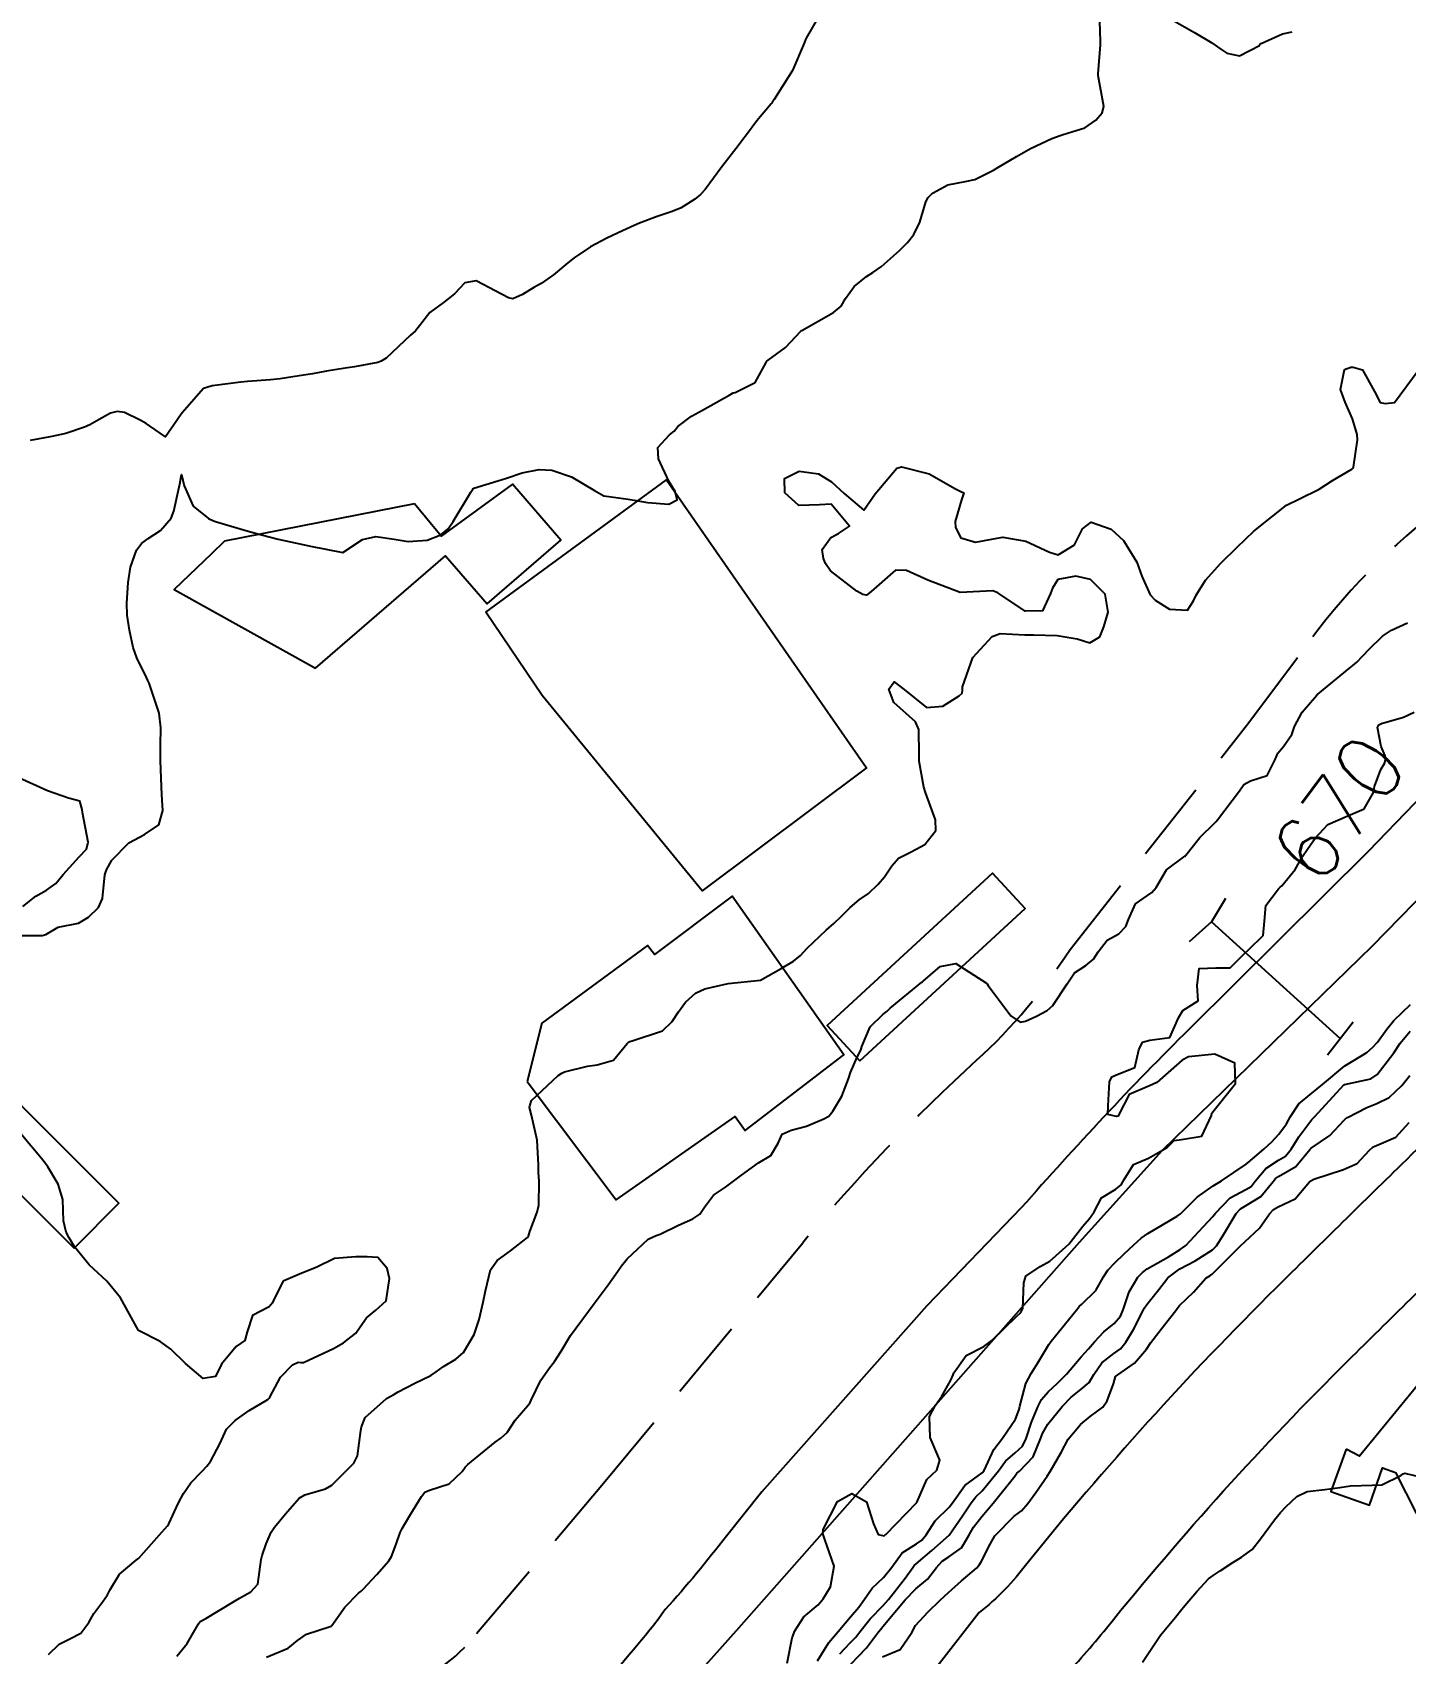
# Model space of a CAD drawing. Header units: metres. Extents: x 298520 to 308411, y 7433745 to 7450750.
# Drawn here: x 300527.9 to 300612.4, y 7446747.2 to 7446846.9 of the extents above; entities that cross this region are included whole.
import ezdxf
from ezdxf.enums import TextEntityAlignment as Align

# ---------------------------------------------------------------- set-up
doc = ezdxf.new("R2010")
doc.units = ezdxf.units.M
doc.header["$LTSCALE"] = 10
doc.linetypes.add('DASHED', pattern=[0.75, 0.5, -0.25])
for name, color, linetype in [('Cotas', 45, 'Continuous'), ('Curvas de Nivel 1m', 11, 'Continuous'), ('Curvas de Nivel 5m', 15, 'Continuous'), ('Edificações', 30, 'Continuous'), ('Hidrografia', 140, 'Continuous'), ('Linha Férrea', 251, 'TRACKS'), ('Pórtico', 62, 'Continuous'), ('Vias Primárias', 230, 'Continuous'), ('Vias Secundárias', 230, 'DASHED')]:
    doc.layers.add(name, color=color, linetype=linetype)
doc.styles.add('Style-STANDARD', font='STANDARD.shx')
doc.linetypes.add('TRACKS', pattern='A,0.15,[130,ltypeshp.shx,S=0.25,R=0,X=0,Y=0],0.15', length=0.3)

msp = doc.modelspace()

# ---------------------------------------------------------------- linework, layer by layer
at = {"layer": 'Curvas de Nivel 1m', "flags": 128}
for points, elevation in [([(300526.765, 7446791.384), (300528.538, 7446791.379), (300528.766, 7446791.442), (300529.528, 7446791.896), (300530.773, 7446792.132), (300531.383, 7446792.508), (300532.005, 7446793.108), (300532.244, 7446793.652), (300532.392, 7446795.104), (300532.495, 7446795.424), (300532.822, 7446796.011), (300533.874, 7446797.084), (300534.838, 7446797.593), (300535.725, 7446798.181), (300535.954, 7446799.059), (300535.907, 7446800.02), (300535.858, 7446801.06), (300535.822, 7446802.132), (300535.82, 7446803.061), (300535.834, 7446804.146), (300535.729, 7446805.062), (300535.115, 7446806.904), (300535.039, 7446807.069), (300534.955, 7446807.248), (300534.353, 7446808.466), (300534.134, 7446809.083), (300533.919, 7446810.156), (300533.772, 7446811.088), (300533.744, 7446811.823), (300533.834, 7446813.088), (300533.98, 7446814.034), (300534.348, 7446815.08), (300534.64, 7446815.485), (300535.054, 7446815.8), (300535.828, 7446816.295), (300536.469, 7446817.056), (300536.642, 7446817.49), (300536.98, 7446819.051), (300536.997, 7446819.149), (300537.103, 7446819.744), (300537.273, 7446819.047), (300537.824, 7446817.782), (300538.769, 7446817.025), (300539.071, 7446816.891), (300539.267, 7446816.821), (300541.062, 7446816.287), (300542.032, 7446816.017), (300543.055, 7446815.768), (300544.582, 7446815.425), (300545.049, 7446815.323), (300547.043, 7446814.93), (300548.237, 7446815.736), (300549.058, 7446815.918), (300550.197, 7446815.752), (300551.054, 7446815.607), (300552.232, 7446815.692), (300553.06, 7446816.027), (300553.518, 7446816.401), (300553.828, 7446816.849), (300554.912, 7446818.653), (300555.035, 7446818.831), (300555.059, 7446818.865), (300555.094, 7446818.89), (300556.575, 7446819.341), (300557.104, 7446819.518), (300558.07, 7446819.839), (300559.112, 7446820.044), (300559.891, 7446819.998), (300561.105, 7446819.59), (300562.509, 7446818.746), (300563.09, 7446818.419), (300564.579, 7446818.209), (300565.087, 7446818.132), (300565.775, 7446818.014), (300567.085, 7446817.901), (300567.595, 7446818.178), (300567.479, 7446818.686), (300567.099, 7446819.335), (300566.453, 7446820.697), (300566.421, 7446821.399), (300567.135, 7446822.173), (300567.42, 7446822.406), (300567.652, 7446822.685), (300568.492, 7446823.334), (300569.153, 7446823.703), (300570.836, 7446824.645), (300571.053, 7446824.753), (300571.165, 7446824.789), (300572.407, 7446825.395), (300573.082, 7446826.621), (300573.116, 7446826.699), (300573.194, 7446826.77), (300574.262, 7446827.55), (300575.212, 7446828.549), (300575.271, 7446828.599), (300577.224, 7446829.713), (300577.701, 7446830.092), (300577.969, 7446830.563), (300578.49, 7446831.312), (300579.253, 7446831.916), (300579.646, 7446832.155), (300580.178, 7446832.536), (300581.273, 7446833.522), (300581.778, 7446834.015), (300582.168, 7446834.511), (300582.536, 7446835.265), (300582.904, 7446836.504), (300583.042, 7446836.777), (300583.318, 7446837.053), (300584.249, 7446837.561), (300585.322, 7446837.772), (300585.919, 7446837.876), (300587.072, 7446838.454), (300587.335, 7446838.618), (300588.474, 7446839.306), (300589.347, 7446839.79), (300590.656, 7446840.41), (300591.157, 7446840.601), (300591.357, 7446840.657), (300592.692, 7446841.058), (300593.37, 7446841.528), (300593.759, 7446841.994), (300593.852, 7446842.375), (300593.508, 7446844.273), (300593.499, 7446844.379), (300593.637, 7446846.161), (300593.643, 7446846.378), (300593.591, 7446848.239)], 667), ([(300576.243, 7446847.78), (300575.54, 7446846.589), (300575.507, 7446846.504), (300575.42, 7446846.266), (300574.693, 7446844.601), (300573.581, 7446842.813), (300573.447, 7446842.619), (300573.419, 7446842.583), (300573.382, 7446842.53), (300572.507, 7446841.487), (300571.863, 7446840.635), (300571.644, 7446840.343), (300571.346, 7446839.965), (300570.353, 7446838.655), (300569.319, 7446837.279), (300569.036, 7446836.953), (300568.695, 7446836.676), (300567.84, 7446836.149), (300567.301, 7446835.917), (300566.377, 7446835.618), (300565.29, 7446835.19), (300564.955, 7446835.048), (300564.241, 7446834.726), (300563.278, 7446834.271), (300562.273, 7446833.75), (300561.266, 7446833.069), (300560.876, 7446832.766), (300560.002, 7446832.028), (300559.243, 7446831.479), (300558.788, 7446831.247), (300558.092, 7446830.801), (300557.491, 7446830.547), (300557.231, 7446830.595), (300556.84, 7446830.814), (300555.245, 7446831.653), (300554.55, 7446831.534), (300553.898, 7446830.85), (300553.227, 7446830.315), (300552.384, 7446829.706), (300551.755, 7446828.875), (300551.505, 7446828.582), (300551.207, 7446828.307), (300549.7, 7446826.902), (300549.396, 7446826.701), (300549.189, 7446826.63), (300547.747, 7446826.361), (300547.183, 7446826.274), (300546.034, 7446826.087), (300545.178, 7446825.939), (300544.339, 7446825.799), (300543.173, 7446825.627), (300542.589, 7446825.569), (300541.17, 7446825.45), (300540.764, 7446825.409), (300539.166, 7446825.208), (300539.003, 7446825.184), (300538.465, 7446825.03), (300537.148, 7446823.532), (300536.947, 7446823.249), (300536.832, 7446823.053), (300536.135, 7446822.058), (300535.139, 7446822.725), (300534.937, 7446822.869), (300534.576, 7446823.079), (300533.61, 7446823.556), (300533.148, 7446823.611), (300532.744, 7446823.507), (300532.043, 7446823.111), (300531.467, 7446822.79), (300531.138, 7446822.64), (300530.001, 7446822.264), (300529.132, 7446822.076), (300527.804, 7446821.834)], 667), ([(300598.052, 7446847.716), (300599.432, 7446846.919), (300600.505, 7446846.294), (300601.044, 7446845.911), (300601.417, 7446845.661), (300602.196, 7446845.492), (300603.422, 7446846.121), (300603.475, 7446846.207), (300603.531, 7446846.259), (300604.837, 7446846.841), (300605.434, 7446846.97)], 667), ([(300536.823, 7446747.044), (300537.456, 7446747.827), (300538.162, 7446749.031), (300538.198, 7446749.096), (300538.264, 7446749.168), (300538.603, 7446749.361), (300540.276, 7446750.358), (300540.672, 7446750.603), (300541.379, 7446750.989), (300541.799, 7446751.474), (300542.013, 7446752.983), (300542.064, 7446753.225), (300542.318, 7446753.958), (300542.634, 7446754.671), (300542.832, 7446754.975), (300543.507, 7446755.803), (300544.351, 7446756.763), (300544.704, 7446756.955), (300545.97, 7446757.325), (300546.362, 7446757.563), (300547.046, 7446758.25), (300547.702, 7446758.917), (300547.934, 7446759.368), (300548.142, 7446760.913), (300548.174, 7446761.144), (300548.411, 7446761.714), (300549.723, 7446762.89), (300550.165, 7446763.146), (300550.429, 7446763.295), (300551.464, 7446763.843), (300552.445, 7446764.31), (300552.781, 7446764.523), (300553.218, 7446764.852), (300553.997, 7446765.305), (300554.462, 7446765.726), (300555.105, 7446766.831), (300555.417, 7446767.76), (300555.667, 7446768.822), (300555.805, 7446769.518), (300556.114, 7446770.816), (300556.529, 7446771.39), (300557.354, 7446771.982), (300558.387, 7446772.792), (300558.453, 7446772.882), (300558.548, 7446773.162), (300558.999, 7446774.353), (300559.092, 7446774.785), (300559.108, 7446776.264), (300559.081, 7446776.785), (300559.069, 7446777.254), (300558.994, 7446778.784), (300558.636, 7446780.328), (300558.521, 7446780.791), (300558.532, 7446780.903), (300558.647, 7446781.222), (300560.276, 7446782.766), (300560.514, 7446782.914), (300560.666, 7446782.981), (300562.084, 7446783.334), (300562.673, 7446783.409), (300563.696, 7446783.711), (300564.518, 7446784.722), (300564.602, 7446784.813), (300564.694, 7446784.859), (300564.888, 7446784.911), (300566.701, 7446785.519), (300567.3, 7446786.091), (300567.695, 7446786.68), (300568.123, 7446787.272), (300568.724, 7446787.821), (300569.298, 7446788.094), (300570.731, 7446788.416), (300572.733, 7446788.62), (300574.01, 7446789.341), (300574.751, 7446789.798), (300575.196, 7446790.153), (300575.609, 7446790.587), (300576.774, 7446791.703), (300577.235, 7446792.109), (300577.717, 7446792.561), (300578.24, 7446793.104), (300578.793, 7446793.576), (300579.372, 7446793.969), (300579.976, 7446794.538), (300580.359, 7446794.985), (300580.82, 7446795.671), (300581.217, 7446796.135), (300581.99, 7446796.513), (300582.838, 7446796.973), (300583.51, 7446797.829), (300583.502, 7446798.494), (300582.878, 7446800.175), (300582.781, 7446800.502), (300582.494, 7446802.101), (300582.483, 7446802.506), (300582.462, 7446804.051), (300582.263, 7446804.51), (300580.941, 7446805.711), (300580.62, 7446806.525), (300580.957, 7446806.977), (300581.568, 7446806.514), (300582.936, 7446805.4), (300583.952, 7446805.476), (300584.947, 7446806.111), (300585.145, 7446806.282), (300585.149, 7446806.477), (300585.154, 7446806.676), (300585.8, 7446808.468), (300586.986, 7446809.773), (300587.474, 7446809.959), (300588.987, 7446809.879), (300589.532, 7446809.88), (300590.987, 7446809.837), (300592.218, 7446809.624), (300592.983, 7446809.381), (300593.61, 7446809.75), (300593.85, 7446810.371), (300594.111, 7446811.265), (300593.935, 7446812.371), (300593.032, 7446813.28), (300592.123, 7446813.483), (300591.032, 7446813.276), (300590.693, 7446812.747), (300590.581, 7446812.414), (300590.078, 7446811.348), (300589.006, 7446811.333), (300587.337, 7446812.447), (300587.024, 7446812.577), (300585.023, 7446812.48), (300583.03, 7446813.237), (300581.712, 7446813.837), (300581.036, 7446813.851), (300579.529, 7446812.542), (300579.26, 7446812.305), (300579.02, 7446812.351), (300578.662, 7446812.554), (300577.035, 7446813.8), (300576.724, 7446814.259), (300576.604, 7446814.577), (300576.514, 7446815.115), (300577.062, 7446815.859), (300577.525, 7446816.107), (300578.199, 7446816.559), (300577.086, 7446817.907), (300576.37, 7446817.865), (300575.085, 7446817.833), (300574.229, 7446818.609), (300574.213, 7446819.498), (300575.106, 7446819.943), (300576.304, 7446819.781), (300577.1, 7446819.295), (300577.878, 7446818.562), (300579.083, 7446817.55), (300579.778, 7446818.54), (300581.109, 7446820.127), (300581.409, 7446820.218), (300583.106, 7446819.784), (300584.73, 7446818.85), (300585.095, 7446818.668), (300585.235, 7446818.618), (300585.205, 7446818.478), (300585.09, 7446818.171), (300584.712, 7446816.848), (300584.72, 7446816.484), (300585.063, 7446815.831), (300585.962, 7446815.564), (300587.063, 7446815.781), (300587.636, 7446815.873), (300589.061, 7446815.63), (300590.512, 7446814.954), (300591.049, 7446814.788), (300592.041, 7446815.412), (300592.544, 7446816.388), (300593.077, 7446816.81), (300594.304, 7446816.368), (300595.063, 7446815.685), (300595.89, 7446814.347), (300596.182, 7446813.49), (300596.712, 7446812.335), (300597.018, 7446812.009), (300597.885, 7446811.446), (300599.009, 7446811.391), (300599.366, 7446811.959), (300599.524, 7446812.305), (300600.103, 7446813.228), (300601.043, 7446814.29), (300602.058, 7446815.275), (300603.073, 7446816.26), (300604.193, 7446817.138), (300605.089, 7446817.847), (300605.847, 7446818.229), (300607.099, 7446818.824), (300607.929, 7446819.377), (300609.112, 7446820.071), (300609.179, 7446820.122), (300609.209, 7446820.189), (300609.455, 7446821.87), (300609.447, 7446822.187), (300609.153, 7446823.159), (300608.699, 7446824.195), (300608.406, 7446824.962), (300608.668, 7446826.195), (300609.038, 7446826.339), (300609.185, 7446826.347), (300609.769, 7446826.184), (300610.503, 7446824.843), (300610.855, 7446824.173), (300611.162, 7446824.099), (300611.729, 7446824.162), (300613.183, 7446826.14)], 668), ([(300542.336, 7446746.979), (300543.678, 7446747.529), (300544.248, 7446747.994), (300544.805, 7446748.402), (300546.262, 7446748.86), (300546.311, 7446748.881), (300546.357, 7446748.929), (300547.148, 7446750.047), (300548.004, 7446750.913), (300548.153, 7446751.042), (300548.285, 7446751.167), (300549.126, 7446752.07), (300549.855, 7446752.894), (300550.03, 7446753.17), (300550.319, 7446753.93), (300550.568, 7446754.648), (300550.676, 7446754.885), (300551.153, 7446755.689), (300551.877, 7446756.867), (300552.087, 7446757.134), (300552.359, 7446757.253), (300553.572, 7446757.64), (300554.376, 7446758.393), (300554.557, 7446758.661), (300554.72, 7446758.835), (300556.397, 7446760.211), (300556.751, 7446760.455), (300557.152, 7446760.803), (300557.646, 7446761.562), (300558.42, 7446762.458), (300558.558, 7446762.652), (300558.619, 7446762.788), (300559.206, 7446764.018), (300559.757, 7446764.777), (300560.066, 7446765.165), (300560.463, 7446765.812), (300561.05, 7446766.761), (300562.493, 7446768.74), (300563.363, 7446769.878), (300563.958, 7446770.726), (300564.187, 7446771.063), (300564.531, 7446771.482), (300565.826, 7446772.701), (300566.321, 7446772.919), (300566.548, 7446772.999), (300567.689, 7446773.545), (300568.562, 7446773.954), (300569.007, 7446774.225), (300569.281, 7446774.663), (300569.829, 7446775.409), (300570.585, 7446775.893), (300571.552, 7446776.636), (300572.601, 7446777.397), (300573.374, 7446777.844), (300573.818, 7446778.608), (300574.064, 7446779.163), (300574.625, 7446779.407), (300575.562, 7446779.653), (300576.636, 7446780.091), (300576.938, 7446780.267), (300577.186, 7446780.565), (300577.73, 7446781.481), (300578.152, 7446782.555), (300578.265, 7446782.956), (300578.676, 7446783.885), (300578.902, 7446784.326), (300578.963, 7446784.547), (300579.48, 7446785.763), (300580.284, 7446786.534), (300580.522, 7446786.725), (300580.717, 7446786.904), (300582.656, 7446788.501), (300582.7, 7446788.534), (300582.734, 7446788.563), (300583.776, 7446789.462), (300584.75, 7446789.646), (300586.627, 7446788.452), (300586.677, 7446788.395), (300586.731, 7446788.29), (300588.133, 7446786.436), (300588.707, 7446786.043), (300589.034, 7446786.1), (300589.719, 7446786.42), (300590.36, 7446786.77), (300590.72, 7446787.078), (300591.601, 7446788.397), (300592.05, 7446789.084), (300592.75, 7446789.522), (300593.21, 7446789.922), (300593.508, 7446790.373), (300594.052, 7446791.085), (300594.774, 7446791.484), (300595.197, 7446791.937), (300595.361, 7446792.354), (300595.81, 7446793.332), (300596.8, 7446794.029), (300597.08, 7446794.336), (300597.716, 7446795.424), (300598.832, 7446796.246), (300598.872, 7446796.27), (300598.903, 7446796.309), (300599.748, 7446797.397), (300600.668, 7446798.292), (300600.763, 7446798.382), (300600.855, 7446798.487), (300602.194, 7446800.27), (300602.473, 7446800.672), (300602.883, 7446800.899), (300603.91, 7446801.227), (300604.408, 7446802.245), (300604.558, 7446802.592), (300604.911, 7446803), (300605.416, 7446803.737), (300605.584, 7446804.233), (300606.053, 7446805.112), (300606.952, 7446806.162), (300606.98, 7446806.192), (300607.017, 7446806.219), (300608.969, 7446807.831), (300609.176, 7446807.983), (300609.418, 7446808.186), (300610.173, 7446808.986), (300610.989, 7446809.782), (300611.553, 7446810.162), (300612.529, 7446810.618)], 669), ([(300527.351, 7446793.164), (300528.15, 7446793.799), (300528.798, 7446794.158), (300529.372, 7446794.574), (300529.825, 7446795.135), (300530.824, 7446796.22), (300531.265, 7446796.679), (300531.359, 7446797.115), (300531.026, 7446798.944), (300530.991, 7446799.119), (300530.861, 7446799.638), (300530.161, 7446799.829), (300528.87, 7446800.27), (300526.883, 7446801.17)], 666), ([(300576.236, 7446746.761), (300576.943, 7446747.879), (300577.506, 7446748.561), (300578.272, 7446749.45), (300578.773, 7446750.05), (300579.133, 7446750.541), (300579.604, 7446751.223), (300580.296, 7446751.876), (300580.802, 7446752.523), (300581.44, 7446753.389), (300582.325, 7446753.957), (300582.653, 7446754.172), (300582.916, 7446754.494), (300583.47, 7446755.36), (300584.35, 7446756.228), (300584.469, 7446756.361), (300584.542, 7446756.478), (300585.302, 7446757.532), (300586.371, 7446758.314), (300586.488, 7446758.458), (300587.085, 7446759.757), (300587.614, 7446760.442), (300588.415, 7446761.622), (300588.636, 7446762.213), (300588.69, 7446762.427), (300589.062, 7446763.806), (300589.378, 7446764.421), (300589.786, 7446765.09), (300590.471, 7446766.21), (300590.618, 7446766.408), (300591.146, 7446767.067), (300592.21, 7446768.384), (300592.336, 7446768.542), (300592.498, 7446768.698), (300593.355, 7446769.526), (300593.828, 7446770.367), (300594.101, 7446770.791), (300594.532, 7446771.23), (300595.1, 7446771.792), (300595.704, 7446772.348), (300596.145, 7446772.746), (300596.55, 7446773.036), (300598.36, 7446774.112), (300598.562, 7446774.248), (300598.596, 7446774.276), (300598.623, 7446774.309), (300599.595, 7446775.282), (300600.588, 7446775.983), (300600.779, 7446776.099), (300601.096, 7446776.282), (300602.603, 7446777.313), (300603.117, 7446777.745), (300603.718, 7446778.249), (300604.191, 7446778.673), (300604.627, 7446779.149), (300605.088, 7446779.784), (300605.333, 7446780.233), (300605.857, 7446781.022), (300606.658, 7446781.682), (300607.297, 7446782.21), (300608.675, 7446783.366), (300609.19, 7446783.673), (300610.026, 7446784.177), (300610.384, 7446784.476), (300610.692, 7446784.805), (300611.259, 7446785.608), (300611.688, 7446786.155), (300612.723, 7446787.135)], 671), ([(300577.616, 7446747.185), (300578.253, 7446747.862), (300578.595, 7446748.209), (300578.851, 7446748.544), (300579.474, 7446749.335), (300580.279, 7446750.152), (300580.614, 7446750.525), (300581.63, 7446751.844), (300582.1, 7446752.503), (300582.19, 7446752.616), (300582.306, 7446752.713), (300583.279, 7446753.53), (300584.333, 7446754.48), (300585.152, 7446755.665), (300585.69, 7446756.467), (300585.985, 7446756.836), (300586.36, 7446757.201), (300587.381, 7446758.445), (300587.795, 7446759.026), (300588.39, 7446759.539), (300588.857, 7446759.964), (300589.064, 7446760.423), (300589.393, 7446761.441), (300589.803, 7446762.416), (300590.016, 7446762.827), (300590.436, 7446763.307), (300591.006, 7446763.841), (300591.559, 7446764.393), (300592.464, 7446765.445), (300592.9, 7446765.944), (300593.286, 7446766.372), (300593.856, 7446766.99), (300594.484, 7446767.506), (300594.885, 7446767.96), (300595.049, 7446768.354), (300595.408, 7446769.452), (300595.949, 7446770.346), (300596.226, 7446770.643), (300596.528, 7446770.866), (300597.827, 7446771.612), (300598.54, 7446772.058), (300598.697, 7446772.153), (300598.903, 7446772.306), (300599.694, 7446773.156), (300600.561, 7446774.08), (300600.727, 7446774.288), (300601.618, 7446775.233), (300602.585, 7446775.747), (300602.91, 7446775.935), (300603.165, 7446776.254), (300603.809, 7446777.04), (300604.606, 7446777.547), (300605.037, 7446777.807), (300605.385, 7446778.232), (300605.854, 7446778.998), (300606.64, 7446780.048), (300606.725, 7446780.136), (300606.805, 7446780.218), (300608.185, 7446781.724), (300608.624, 7446782.191), (300608.663, 7446782.213), (300610.276, 7446782.565), (300610.669, 7446782.823), (300611.683, 7446784.155), (300612.09, 7446784.751), (300612.703, 7446785.498)], 672), ([(300578.285, 7446746.549), (300579.245, 7446747.543), (300579.998, 7446748.533), (300580.116, 7446748.68), (300580.266, 7446748.854), (300581.629, 7446750.51), (300582.29, 7446751.177), (300583.005, 7446751.783), (300583.567, 7446752.487), (300583.913, 7446752.879), (300584.313, 7446753.148), (300585.096, 7446753.697), (300585.553, 7446754.468), (300585.827, 7446754.976), (300586.345, 7446755.639), (300587.035, 7446756.45), (300588.37, 7446758.12), (300588.508, 7446758.292), (300588.663, 7446758.427), (300589.504, 7446759.301), (300589.966, 7446760.414), (300590.078, 7446760.741), (300590.412, 7446761.308), (300591.299, 7446762.397), (300591.848, 7446762.973), (300592.439, 7446763.443), (300592.949, 7446763.872), (300593.245, 7446764.372), (300593.736, 7446765.091), (300594.466, 7446765.652), (300594.874, 7446765.951), (300595.204, 7446766.353), (300595.685, 7446767.144), (300596.288, 7446768.342), (300596.357, 7446768.479), (300596.498, 7446768.681), (300597.239, 7446769.602), (300597.797, 7446770.321), (300598.529, 7446770.87), (300599.48, 7446771.354), (300600.54, 7446772.037), (300600.78, 7446772.286), (300601.165, 7446772.896), (300601.995, 7446774.269), (300602.266, 7446774.566), (300602.57, 7446774.735), (300603.518, 7446775.311), (300604.26, 7446776.243), (300604.408, 7446776.429), (300604.596, 7446776.542), (300605.67, 7446777.162), (300606.552, 7446778.221), (300606.576, 7446778.258), (300606.614, 7446778.296), (300607.75, 7446779.079), (300608.64, 7446780.021), (300608.725, 7446780.106), (300608.849, 7446780.188), (300610.029, 7446780.796), (300610.652, 7446781.035), (300611.409, 7446781.409), (300612.194, 7446782.155), (300612.669, 7446782.766)], 673), ([(300580.24, 7446747.001), (300581.314, 7446747.447), (300582.033, 7446748.503), (300582.267, 7446748.921), (300583.025, 7446749.743), (300583.791, 7446750.485), (300584.046, 7446750.721), (300584.288, 7446750.954), (300585.086, 7446751.681), (300586.022, 7446752.463), (300586.154, 7446752.613), (300586.309, 7446752.841), (300586.851, 7446753.926), (300587.143, 7446754.448), (300588.345, 7446755.657), (300588.791, 7446755.983), (300589.173, 7446756.422), (300589.677, 7446757.1), (300590.37, 7446758.119), (300590.549, 7446758.407), (300591.217, 7446759.571), (300591.666, 7446760.391), (300592.412, 7446761.295), (300593.016, 7446761.775), (300593.792, 7446762.366), (300594.053, 7446762.74), (300594.444, 7446763.797), (300594.568, 7446764.242), (300594.723, 7446764.357), (300595.738, 7446765.07), (300596.469, 7446765.92), (300596.752, 7446766.336), (300597.581, 7446767.42), (300598.288, 7446768.313), (300598.372, 7446768.434), (300598.497, 7446768.607), (300599.378, 7446769.433), (300600.121, 7446770.294), (300600.372, 7446770.444), (300600.525, 7446770.541), (300602.233, 7446772.265), (300602.546, 7446772.56), (300603.427, 7446773.379), (300604.037, 7446774.245), (300604.296, 7446774.513), (300604.57, 7446774.682), (300605.629, 7446775.178), (300606.515, 7446776.221), (300606.555, 7446776.258), (300606.594, 7446776.286), (300606.77, 7446776.392), (300608.601, 7446776.983), (300609.432, 7446777.354), (300610.206, 7446778.174), (300610.418, 7446778.37), (300610.617, 7446778.464), (300611.82, 7446778.963), (300612.639, 7446779.87)], 674), ([(300528.927, 7446747.14), (300529.588, 7446747.785), (300530.248, 7446748.112), (300530.91, 7446748.457), (300531.417, 7446749.108), (300531.709, 7446749.665), (300532.276, 7446750.393), (300532.561, 7446750.816), (300532.706, 7446751.096), (300533.302, 7446752.086), (300534.311, 7446752.938), (300534.48, 7446753.077), (300535.744, 7446754.475), (300536.246, 7446755.051), (300536.334, 7446755.19), (300536.926, 7446756.465), (300537.226, 7446757.041), (300537.693, 7446757.707), (300538.374, 7446758.426), (300538.672, 7446758.732), (300538.903, 7446759.022), (300539.477, 7446760.097), (300539.87, 7446761.008), (300540.408, 7446761.531), (300541.263, 7446762.143), (300542.421, 7446762.835), (300542.5, 7446762.902), (300542.544, 7446762.979), (300543.203, 7446764.211), (300543.939, 7446764.965), (300544.289, 7446765.128), (300544.454, 7446765.103), (300544.612, 7446765.115), (300546.463, 7446765.977), (300547.085, 7446766.306), (300547.832, 7446766.916), (300548.098, 7446767.294), (300548.487, 7446767.855), (300549.062, 7446768.334), (300549.698, 7446768.892), (300549.908, 7446770.281), (300549.756, 7446770.891), (300549.189, 7446771.56), (300548.53, 7446771.602), (300547.84, 7446771.607), (300546.529, 7446771.507), (300545.404, 7446770.947), (300544.519, 7446770.606), (300543.369, 7446770.116), (300542.788, 7446768.977), (300542.709, 7446768.768), (300542.496, 7446768.526), (300541.487, 7446767.991), (300541.149, 7446766.993), (300541.007, 7446766.455), (300540.464, 7446766.094), (300539.573, 7446765.013), (300539.208, 7446764.252), (300538.439, 7446764.126), (300537.361, 7446765.041), (300536.462, 7446765.922), (300535.806, 7446766.4), (300534.473, 7446767.08), (300533.348, 7446769.092), (300532.513, 7446770.107), (300531.423, 7446771.111), (300530.534, 7446772.212), (300530.194, 7446772.78), (300530.012, 7446773.128), (300529.86, 7446773.823), (300529.809, 7446775.131), (300529.517, 7446776.071), (300528.881, 7446777.146), (300528.599, 7446777.535), (300527.22, 7446779.164)], 667)]:
    msp.add_lwpolyline(points, dxfattribs=dict(at, elevation=elevation))
at = {"layer": 'Curvas de Nivel 5m', "flags": 128}
for points, elevation in [([(300574.375, 7446746.599), (300574.678, 7446748.174), (300574.85, 7446748.594), (300575.393, 7446749.468), (300576.279, 7446750.207), (300576.595, 7446750.575), (300577.028, 7446751.306), (300577.263, 7446752.566), (300576.689, 7446754.213), (300576.557, 7446754.577), (300576.586, 7446754.827), (300577.468, 7446756.563), (300578.358, 7446757.053), (300579.243, 7446756.541), (300579.691, 7446755.185), (300579.969, 7446754.534), (300580.332, 7446754.441), (300580.387, 7446754.475), (300580.448, 7446754.528), (300582.353, 7446756.5), (300582.955, 7446757.907), (300583.568, 7446758.488), (300583.771, 7446759.097), (300583.178, 7446760.492), (300583.129, 7446761.779), (300583.491, 7446762.489), (300583.885, 7446763.032), (300584.446, 7446764.017), (300584.58, 7446764.35), (300584.627, 7446764.478), (300585.391, 7446765.544), (300586.469, 7446766.08), (300586.965, 7446766.453), (300588.488, 7446767.945), (300588.74, 7446768.178), (300588.878, 7446768.426), (300588.93, 7446770.013), (300589.056, 7446770.425), (300589.93, 7446771.015), (300590.532, 7446771.337), (300591.702, 7446772.393), (300592.554, 7446773.501), (300592.963, 7446773.972), (300593.253, 7446774.373), (300593.707, 7446775.238), (300594.584, 7446775.765), (300594.911, 7446776.033), (300595.097, 7446776.355), (300595.675, 7446777.277), (300596.606, 7446777.679), (300597.74, 7446778.323), (300598.181, 7446778.755), (300598.621, 7446778.827), (300599.885, 7446779.037), (300600.48, 7446780.292), (300600.5, 7446780.436), (300600.646, 7446780.624), (300601.949, 7446782.271), (300601.919, 7446783.515), (300600.681, 7446784.065), (300599.068, 7446783.917), (300598.677, 7446783.706), (300597.104, 7446782.333), (300596.661, 7446782.13), (300595.412, 7446781.596), (300594.767, 7446780.359), (300594.731, 7446780.27), (300594.641, 7446780.234), (300594.1, 7446780.365), (300594.128, 7446780.886), (300594.195, 7446782.365), (300594.344, 7446782.686), (300594.668, 7446782.83), (300595.765, 7446783.256), (300596.006, 7446784.347), (300596.221, 7446784.814), (300596.692, 7446784.935), (300597.912, 7446785.104), (300598.438, 7446786.314), (300598.717, 7446786.751), (300599.658, 7446787.366), (300599.587, 7446788.301), (300599.707, 7446789.342), (300600.75, 7446789.396), (300601.632, 7446789.394), (300602.504, 7446790.264), (300602.766, 7446790.52), (300603.657, 7446791.369), (300603.731, 7446792.251), (300603.813, 7446793.229), (300604.591, 7446794.242), (300604.706, 7446794.339), (300604.806, 7446794.431), (300605.618, 7446795.435), (300606.07, 7446796.228), (300606.378, 7446796.685), (300606.844, 7446797.355), (300607.642, 7446798.208), (300608.858, 7446798.746), (300609.872, 7446799.17), (300610.442, 7446800.174), (300610.509, 7446800.543), (300610.894, 7446801.597), (300611.111, 7446801.955), (300611.19, 7446802.166), (300611.165, 7446802.426), (300610.911, 7446803.007), (300610.683, 7446804.172), (300610.767, 7446804.33), (300610.927, 7446804.413), (300612.281, 7446804.801), (300612.937, 7446805.112)], 670), ([(300596.236, 7446746.668), (300597.337, 7446748.324), (300597.751, 7446748.827), (300598.27, 7446749.438), (300598.654, 7446749.93), (300598.951, 7446750.303), (300599.564, 7446751.023), (300600.298, 7446751.787), (300600.584, 7446752.003), (300601.018, 7446752.283), (300601.789, 7446752.797), (300602.316, 7446753.12), (300602.976, 7446753.608), (300603.495, 7446754.253), (300604.345, 7446755.431), (300604.711, 7446755.875), (300605.042, 7446756.233), (300605.733, 7446756.853), (300606.362, 7446757.176), (300607.451, 7446757.291), (300608.365, 7446757.415), (300609.024, 7446757.526), (300610.367, 7446757.551), (300610.945, 7446757.587), (300612.118, 7446758.153), (300612.266, 7446758.259), (300612.375, 7446758.292), (300613.049, 7446758.14)], 675)]:
    msp.add_lwpolyline(points, dxfattribs=dict(at, elevation=elevation))
at = {"layer": 'Edificações'}
for points in [[(300551.452, 7446817.936), (300539.755, 7446815.637), (300538.953, 7446814.86), (300536.651, 7446812.655), (300545.349, 7446807.829), (300553.358, 7446814.734), (300555.905, 7446811.779), (300560.445, 7446815.693), (300557.463, 7446819.151), (300553.092, 7446815.944)], [(300578.835, 7446783.673), (300589.005, 7446793.033), (300587.004, 7446795.208), (300576.833, 7446785.847)], [(300558.385, 7446782.403), (300563.86, 7446775.105), (300571.172, 7446780.247), (300571.789, 7446779.369), (300577.849, 7446784.024), (300570.997, 7446793.803), (300566.202, 7446790.201), (300565.776, 7446790.767), (300559.283, 7446785.986)], [(300525.547, 7446782.596), (300533.252, 7446774.9), (300530.5, 7446772.145), (300522.795, 7446779.841)], [(300608.751, 7446759.764), (300607.827, 7446757.168), (300610.188, 7446756.327), (300611.006, 7446758.625), (300611.788, 7446758.346), (300613.063, 7446755.845), (300617.079, 7446759.875), (300614.491, 7446760.859), (300613.217, 7446763.774), (300609.59, 7446759.336)]]:
    msp.add_lwpolyline(points, close=True, dxfattribs=at)
at = {"layer": 'Hidrografia'}
msp.add_lwpolyline([(300555.824, 7446811.27), (300566.949, 7446819.4), (300579.248, 7446801.681), (300569.139, 7446794.13), (300559.298, 7446806.133)], close=True, dxfattribs=at)
at = {"layer": 'Linha Férrea', "flags": 128}
for points in [[(298729.261, 7450749.95), (298734.809, 7450730.65), (298742.343, 7450703.451), (298750.119, 7450676.237), (298757.889, 7450649.199), (298765.189, 7450623.712), (298769.985, 7450606.424), (298776.494, 7450583.287), (298783.055, 7450560.248), (298788.164, 7450542.214), (298793.821, 7450521.584), (298798.125, 7450506.606), (298804.386, 7450484.418), (298809.295, 7450466.837), (298814.551, 7450448.858), (298819.559, 7450431.225), (298826.267, 7450408.649), (298831.926, 7450389.314), (298837.135, 7450370.779), (298842.092, 7450352.398), (298847.802, 7450331.823), (298852.149, 7450316.412), (298858.34, 7450294.769), (298862.969, 7450278.965), (298867.952, 7450260.088), (298870.924, 7450249.95), (298873.722, 7450238.982), (298878.355, 7450222.697), (298882.025, 7450210.358), (298885.603, 7450197.651), (298890.189, 7450181.049), (298894.637, 7450166.006), (298898.995, 7450149.812), (298904.361, 7450131.79), (298908.122, 7450117.709), (298911.93, 7450103.946), (298916.104, 7450089.039), (298920.554, 7450073.399), (298923.212, 7450064.319), (298926.468, 7450052.577), (298930.321, 7450038.956), (298934.723, 7450023.223), (298938.252, 7450011.622), (298941.509, 7449999.193), (298944.399, 7449989.651), (298947.701, 7449977.682), (298952.335, 7449961.49), (298956.967, 7449946.581), (298961.92, 7449929.017), (298965.909, 7449915.258), (298970.082, 7449900.905), (298973.936, 7449887.787), (298977.788, 7449874.853), (298981.549, 7449862.469), (298986.366, 7449847.197), (298989.852, 7449836.37), (298994.575, 7449822.337), (298999.437, 7449807.292), (299004.068, 7449794.269), (299008.7, 7449781.657), (299013.057, 7449770.328), (299018.285, 7449757.718), (299022.322, 7449748.037), (299026.817, 7449737.63), (299031.861, 7449726.852), (299036.814, 7449716.896), (299043.096, 7449705.205), (299047.821, 7449696.534), (299054.335, 7449685.572), (299060.664, 7449675.852), (299069.469, 7449663.104), (299077.541, 7449652.872), (299085.429, 7449643.336), (299089.832, 7449637.784), (299098.728, 7449628.561), (299107.993, 7449618.793), (299117.442, 7449610.031), (299127.077, 7449601.223), (299138.453, 7449591.782), (299150.409, 7449582.651), (299162.779, 7449573.982), (299174.004, 7449567.002), (299185.962, 7449560.295), (299199.698, 7449553.222), (299213.253, 7449547.024), (299227.033, 7449541.5), (299241.999, 7449536.525), (299258.424, 7449531.831), (299277.224, 7449527.814), (299295.935, 7449525.032), (299311.589, 7449523.57), (299326.876, 7449522.883), (299340.975, 7449522.747), (299353.572, 7449523.111), (299369.274, 7449524.069), (299382.826, 7449525.211), (299396.609, 7449526.717), (299414.178, 7449529.501), (299430.969, 7449532.603), (299440.142, 7449534.839), (299451.094, 7449537.487), (299469.666, 7449542.917), (299486.963, 7449547.755), (299510.376, 7449554.83), (299531.414, 7449561.037), (299544.903, 7449564.894), (299559.186, 7449569.068), (299590.197, 7449576.665), (299616.417, 7449582.259), (299645.03, 7449585.805), (299675.251, 7449587.635), (299705.522, 7449586.259), (299732.882, 7449582.825), (299762.581, 7449576.088), (299791.888, 7449566.944), (299816.217, 7449556.896), (299840.774, 7449544.781), (299859.676, 7449534.387), (299878.529, 7449521.308), (299897.376, 7449507.135), (299919.538, 7449486.991), (299927.658, 7449478.626), (299947.133, 7449456.962), (299961.499, 7449437.961), (299971.137, 7449424.784), (299981.869, 7449408.322), (299997.595, 7449383.682), (300016.228, 7449354.96), (300035.864, 7449324.687), (300055.136, 7449295.587), (300073.232, 7449268.397), (300085.868, 7449249.95), (300089.501, 7449244.778), (300101.211, 7449227.647), (300111.197, 7449214.14), (300124.752, 7449194.736), (300135.909, 7449179.759), (300148.296, 7449162.129), (300160.805, 7449144.566), (300173.129, 7449128.481), (300185.523, 7449112.088), (300198.402, 7449095.758), (300207.462, 7449083.98), (300220.094, 7449068.515), (300233.468, 7449051.744), (300246.778, 7449035.349), (300263.478, 7449015.076), (300277.526, 7448998.444), (300292.814, 7448981.501), (300306.688, 7448964.856), (300324.623, 7448944.393), (300340.398, 7448926.517), (300357.9, 7448907.843), (300372.755, 7448891.817), (300392.041, 7448871.054), (300410.717, 7448852.066), (300427.475, 7448834.137), (300439.245, 7448822.858), (300454.898, 7448806.525), (300473.448, 7448788.164), (300493.111, 7448768.808), (300511.705, 7448749.95), (300518.198, 7448743.612), (300525.672, 7448735.984), (300530.889, 7448730.361), (300538.141, 7448723.284), (300543.771, 7448717.624), (300548.924, 7448711.903), (300554.778, 7448706.093), (300562.444, 7448698.573), (300570.483, 7448690.198), (300580.06, 7448680.508), (300590.013, 7448670.628), (300599.102, 7448661.391), (300608.565, 7448651.702), (300616.68, 7448643.32), (300625.581, 7448633.859), (300633.62, 7448625.859), (300641.21, 7448617.858), (300649.582, 7448609.897), (300659.386, 7448599.72), (300667.387, 7448591.231), (300676.098, 7448582.784), (300683.871, 7448574.669), (300691.725, 7448567.153), (300703.33, 7448554.876), (300711.744, 7448546.351), (300718.093, 7448539.767), (300726.506, 7448530.983), (300733.153, 7448523.695), (300741.152, 7448514.418), (300747.426, 7448507.242), (300750.054, 7448504.018), (300758.169, 7448493.99), (300764.854, 7448485.238), (300772.251, 7448475.55), (300781.114, 7448462.855), (300788.178, 7448452.147), (300795.99, 7448439.115), (300802.712, 7448427.661), (300809.137, 7448414.665), (300814.959, 7448402.42), (300819.763, 7448391.601), (300824.722, 7448378.533), (300829.079, 7448366.59), (300833.249, 7448353.858), (300836.592, 7448342.438), (300839.822, 7448330.572), (300842.678, 7448317.912), (300845.758, 7448304.202), (300848.387, 7448291.169), (300849.927, 7448279.903), (300851.843, 7448266.756), (300852.632, 7448254.174), (300852.974, 7448249.95), (300853.718, 7448237.64), (300853.896, 7448226.066), (300854.164, 7448215.145), (300853.836, 7448203.832), (300853.598, 7448192.905), (300852.795, 7448182.25), (300851.991, 7448170.79), (300850.801, 7448159.302), (300849.223, 7448146.768), (300848.151, 7448135.486), (300846.96, 7448124.114), (300845.442, 7448113.546), (300844.222, 7448102.204), (300842.288, 7448090.385), (300840.978, 7448078.33), (300839.608, 7448068.386), (300838.209, 7448056.39), (300836.541, 7448045.166), (300835.023, 7448032.665), (300833.535, 7448020.341), (300832.284, 7448009.205), (300831.094, 7447998.637), (300829.874, 7447985.926), (300828.432, 7447973.713), (300826.546, 7447955.639), (300825.162, 7447943.391), (300824.986, 7447942.247), (300823.836, 7447930.96), (300822.657, 7447919.829), (300821.593, 7447909.075), (300820.243, 7447895.408), (300819.533, 7447885.934), (300818.679, 7447872.07), (300818.298, 7447858.799), (300817.927, 7447851.916), (300817.786, 7447841.862), (300817.933, 7447833.489), (300818.516, 7447815.843), (300820.361, 7447795.876), (300822.449, 7447776.733), (300825.922, 7447758.996), (300827.722, 7447750.217), (300828.687, 7447743.229), (300830.467, 7447731.539), (300833.751, 7447711.152), (300838.977, 7447681.969), (300842.161, 7447664.851), (300846.249, 7447643.566), (300856.898, 7447587.933), (300861.3, 7447564.706), (300863.731, 7447552.015), (300867.081, 7447534.8), (300870.251, 7447518.153), (300879.139, 7447471.406), (300882.717, 7447452.426), (300886.196, 7447433.436), (300890.621, 7447408.952), (300893.065, 7447393.996), (300894.895, 7447382.534), (300896.018, 7447374.923), (300897.056, 7447367.88), (300898.671, 7447355.202), (300899.884, 7447344.173), (300901.155, 7447328.57), (300902.425, 7447306.17), (300902.632, 7447290.927), (300902.643, 7447274.906), (300901.209, 7447249.806), (300899.894, 7447235.454), (300897.424, 7447214.973), (300896.24, 7447207.108, -0.017609), (300893.245, 7447191.067), (300890.79, 7447180.008), (300886.347, 7447162.337), (300883.122, 7447151.267), (300877.521, 7447133.871), (300873.858, 7447123.752), (300865.532, 7447103.056), (300859.822, 7447090.388), (300850.503, 7447071.406), (300846.315, 7447063.106), (300836.805, 7447045.834), (300827.664, 7447031.197), (300815.395, 7447013.014), (300803.069, 7446996.228), (300792.968, 7446983.245), (300781.446, 7446969.292), (300759.63, 7446945.435), (300748.36, 7446933.669), (300737.301, 7446922.447), (300720.178, 7446905.644), (300707.821, 7446893.561), (300697.057, 7446883.028), (300686.376, 7446872.224), (300676.506, 7446862.329), (300660.145, 7446845.845), (300651.989, 7446837.638), (300637.917, 7446823.835), (300624.102, 7446810.419), (300614.955, 7446801.573), (300610.107, 7446796.538), (300599.124, 7446785.64, 0.017844), (300588.776, 7446774.611), (300582.973, 7446768.596), (300572.807, 7446757.15), (300570.635, 7446754.423, -0.018804), (300566.868, 7446749.902, -0.021463), (300565.197, 7446747.771, 0.014089), (300560.744, 7446742.236), (300556.818, 7446737.065), (300549.018, 7446726.402), (300544.903, 7446720.152), (300542.989, 7446717.435), (300540.702, 7446714.014), (300534.516, 7446704.131), (300528.813, 7446694.775), (300525.37, 7446688.688), (300519.775, 7446678.443, 0.017217), (300513.559, 7446666.068), (300510.115, 7446659.471), (300505.35, 7446648.44), (300501.39, 7446638.953, 0.017957), (300498.447, 7446631.125), (300492.383, 7446614.647), (300488.086, 7446600.958), (300484.889, 7446590.082), (300482.448, 7446580.533), (300479.028, 7446566.174), (300474.999, 7446546.195), (300472.245, 7446530.076), (300469.723, 7446510.133), (300467.649, 7446494.09), (300465.343, 7446472.628), (300462.509, 7446448.283), (300460.589, 7446427.75), (300458.173, 7446403.459), (300455.716, 7446377.743), (300453.679, 7446357.578), (300451.179, 7446331.957), (300448.408, 7446302.907), (300446.096, 7446278.461), (300443.948, 7446255.986), (300443.327, 7446249.95), (300441.921, 7446236.026), (300439.714, 7446214.959), (300437.145, 7446189.663), (300434.772, 7446164.489), (300432.986, 7446145.942), (300427.675, 7446092.019), (300425.457, 7446069.071), (300422.052, 7446034.05), (300420.454, 7446017.74), (300416.946, 7445981.751), (300414.159, 7445952.95), (300410.686, 7445916.311), (300408.437, 7445891.812), (300405.718, 7445868.171), (300403.766, 7445842.739), (300401.654, 7445818.651), (300400.337, 7445806.143), (300399.876, 7445801.282), (300399.266, 7445794.558)], [(298905.363, 7450145.031), (298910.207, 7450124.873), (298915.002, 7450108.012), (298921.739, 7450085.266), (298926.98, 7450064.83), (298931.003, 7450051.742), (298934.224, 7450039.953), (298937.65, 7450027.983), (298940.458, 7450017.786), (298943.206, 7450008.624), (298945.866, 7449998.811), (298948.85, 7449988.084), (298952.218, 7449977.183), (298954.849, 7449967.637), (298957.892, 7449956.733), (298961.763, 7449943.848), (298964.896, 7449932.558), (298968.973, 7449920.293), (298972.372, 7449908.382), (298975.8, 7449896.208), (298979.287, 7449884.682), (298982.035, 7449875.079), (298985.463, 7449863.464), (298988.891, 7449853.475), (298994.252, 7449836.792), (298999.642, 7449820.007), (299004.122, 7449806.223), (299009.577, 7449791.55), (299017.072, 7449771.922), (299023.852, 7449755.78), (299031.351, 7449735.099), (299042.615, 7449714.768), (299049.157, 7449702.257), (299057.947, 7449687.795), (299067.128, 7449674.025), (299074.388, 7449663.764), (299083.266, 7449652.271), (299093.226, 7449640.21), (299104.865, 7449628.3), (299116.059, 7449616.929), (299127.188, 7449606.965), (299134.846, 7449600.398), (299146.061, 7449590.999), (299159.8, 7449581.134), (299172.881, 7449572.672), (299188.754, 7449563.553), (299203.487, 7449555.781), (299219.692, 7449548.782), (299229.285, 7449544.979), (299249.695, 7449538.196), (299264.418, 7449534.22), (299286.841, 7449530.183), (299305.276, 7449527.832), (299319.472, 7449527.113), (299340.209, 7449526.73), (299362.575, 7449527.496), (299380.335, 7449528.889), (299402.027, 7449531.43), (299418.393, 7449534.55), (299439.271, 7449538.773), (299455.546, 7449542.61), (299468.219, 7449546.447), (299486.071, 7449551.679), (299502.678, 7449556.429), (299521.873, 7449562.476), (299544.903, 7449569.511), (299558.765, 7449572.874), (299572.65, 7449576.475), (299589.389, 7449580.647), (299603.615, 7449583.903), (299623.713, 7449587.445), (299640.449, 7449589.67), (299657.813, 7449590.983), (299675.925, 7449591.554), (299694.255, 7449591.042), (299708.541, 7449590.126), (299722.182, 7449588.244), (299738.919, 7449585.56), (299759.653, 7449580.821), (299775.25, 7449576.474), (299786.436, 7449572.94), (299797.015, 7449569.282), (299807.003, 7449565.52), (299816.424, 7449561.561), (299823.596, 7449557.979), (299834.148, 7449553.022), (299842.943, 7449548.641), (299850.946, 7449544.045), (299857.58, 7449540.07), (299867.592, 7449534.039), (299879.685, 7449526.144), (299888.765, 7449519.647), (299901.686, 7449509.708), (299911.305, 7449500.703), (299920.635, 7449492.515), (299928.708, 7449484.626), (299935.814, 7449476.733), (299943.925, 7449467.258), (299951.104, 7449459.003), (299957.671, 7449450.784), (299963.484, 7449442.67), (299970.77, 7449432.303), (299976.475, 7449423.904), (299982.432, 7449414.862), (299988.891, 7449404.85), (299995.852, 7449394.443), (300002.312, 7449383.928), (300010.887, 7449370.223), (300018.781, 7449358.239), (300026.569, 7449345.892), (300033.388, 7449335.88), (300041.176, 7449324.037), (300049.358, 7449311.838), (300057.288, 7449299.745), (300065.47, 7449287.364), (300073.508, 7449275.701), (300081.011, 7449264.541), (300090.196, 7449251.298), (300091.164, 7449249.95), (300100.525, 7449236.167), (300109.403, 7449223.951), (300117.162, 7449213.187), (300127.336, 7449198.457), (300139.6, 7449181.446), (300149.952, 7449166.72), (300159.813, 7449153.466), (300168.75, 7449141.382), (300179.779, 7449126.346), (300190.932, 7449112.414), (300203.876, 7449095.222), (300217.308, 7449078.587), (300230.374, 7449062.005), (300242.887, 7449046.162), (300256.877, 7449029.774), (300272.777, 7449010.921), (300288.309, 7448992.868), (300306.303, 7448971.97), (300322.512, 7448953.54), (300337.055, 7448937.024), (300349.196, 7448923.521), (300363.433, 7448907.803), (300372.178, 7448898.27), (300387.649, 7448881.624), (300402.322, 7448866.086), (300417.298, 7448851.105), (300428.763, 7448838.962), (300440.716, 7448827.379), (300454.398, 7448813.148), (300467.461, 7448800.639), (300481.638, 7448785.533), (300502.227, 7448765.254), (300514.06, 7448753.852), (300517.826, 7448749.95), (300528.275, 7448738.976), (300540.783, 7448726.333), (300551.364, 7448715.261), (300568.358, 7448698.083), (300580.431, 7448686.447), (300591.073, 7448675.242), (300605.822, 7448659.996), (300619.827, 7448645.871), (300631.531, 7448633.85), (300641.93, 7448623.388), (300651.196, 7448614.132), (300663.21, 7448601.736), (300675.654, 7448588.967), (300686.366, 7448579.136), (300697.132, 7448567.001), (300714.307, 7448549.82), (300728.065, 7448535.254), (300742.189, 7448519.954), (300754.02, 7448506), (300763.608, 7448493.67), (300772.134, 7448482.969), (300781.594, 7448469.905), (300789.873, 7448457.453), (300798.087, 7448444.138), (300806.367, 7448430.378), (300809.353, 7448423.731), (300815.826, 7448410.715), (300822.176, 7448396.83), (300827.777, 7448382.459), (300832.26, 7448369.325), (300838.297, 7448352.647), (300842.655, 7448335.903), (300846.951, 7448318.72), (300850.061, 7448305.153), (300853.485, 7448286.05), (300855.912, 7448269.922), (300857.341, 7448249.95), (300858.33, 7448231.606), (300857.942, 7448206.205), (300856.925, 7448178.368), (300854.333, 7448156.855), (300851.333, 7448129.708), (300849.095, 7448108.502), (300845.739, 7448085.317), (300843.044, 7448064.17), (300840.396, 7448043.097), (300838.567, 7448030.951), (300837.041, 7448016.016), (300835.11, 7447994.958), (300832.975, 7447975.28), (300830.738, 7447953.623), (300829.108, 7447937.188), (300828.366, 7447933.435), (300827.045, 7447924.743), (300825.629, 7447910.191), (300824.268, 7447895.589), (300822.966, 7447881.617), (300821.953, 7447863.074), (300821.73, 7447846.352), (300821.738, 7447838.346), (300822.298, 7447822.796), (300823.264, 7447806.625), (300824.128, 7447792.391), (300826.211, 7447777.691), (300829.715, 7447760.435), (300831.501, 7447751.07), (300833.495, 7447738.255), (300836.415, 7447720.056), (300862.711, 7447579.549), (300879.787, 7447489.912), (300882.904, 7447473.371), (300886.736, 7447453.399), (300891.84, 7447425.61), (300894.824, 7447408.419), (300897.501, 7447392.308), (300900.259, 7447374.699), (300902.627, 7447356.768), (300903.989, 7447344.999), (300904.86, 7447335.88), (300905.847, 7447322.28), (300906.291, 7447313.022), (300906.573, 7447308.418), (300906.759, 7447298.893), (300906.88, 7447292.725, -0.006984), (300906.844, 7447284.829), (300906.695, 7447276.838), (300906.36, 7447267.883), (300905.744, 7447256.667), (300905.23, 7447249.95), (300904.292, 7447239.525), (300903.012, 7447227.25), (300901.034, 7447212.309), (300899.543, 7447202.921, -0.011988), (300897.909, 7447194.02), (300894.997, 7447180.769), (300891.356, 7447165.387), (300887.457, 7447151.115), (300883.301, 7447137.652), (300876.75, 7447119.219), (300874.099, 7447111.988), (300871.749, 7447106.138, -0.018309), (300868.914, 7447099.764, 0.011681), (300865.826, 7447093.061), (300860.469, 7447081.825), (300851.72, 7447064.422), (300846.208, 7447053.937), (300843.033, 7447048.479), (300836.89, 7447038.137), (300827.206, 7447022.921), (300821.11, 7447014.014), (300814.857, 7447005.089), (300809.628, 7446998.099), (300801.236, 7446986.884), (300791.122, 7446974.407), (300781.425, 7446962.969), (300774.943, 7446955.767), (300762.88, 7446942.762), (300751.299, 7446930.933), (300734.873, 7446914.565), (300727.949, 7446907.628), (300717.868, 7446897.443), (300705.6, 7446885.783), (300698.716, 7446879.048), (300668.127, 7446848.06), (300640.994, 7446821.407), (300627.442, 7446808.23), (300610.345, 7446790.697), (300597.443, 7446778.155), (300592.334, 7446772.486), (300571.229, 7446748.595), (300567.705, 7446744.65), (300564.743, 7446740.8), (300562.62, 7446737.769), (300551.356, 7446722.391), (300544.903, 7446712.981), (300541.869, 7446707.917), (300539.497, 7446704.103, 0.003437), (300530.37, 7446689.205, 0.010632), (300522.744, 7446675.931, 0.016565), (300518.05, 7446666.625, -0.011698), (300511.771, 7446653.868, 0.029635), (300510.132, 7446650.211), (300505.481, 7446638.898), (300500.314, 7446625.471), (300492.316, 7446601.197), (300488.229, 7446587.047), (300485.297, 7446575.185), (300482.347, 7446562.473), (300481.087, 7446556.089, 0.004599), (300479.148, 7446545.763), (300476.443, 7446530.265), (300474.645, 7446518.085), (300472.755, 7446502.987), (300471.297, 7446490.618), (300469.17, 7446472.092), (300467.901, 7446459.793), (300466.767, 7446449.806), (300465.445, 7446435.701), (300463.191, 7446412.592), (300462.659, 7446405.266), (300461.606, 7446397.228), (300459.608, 7446375.419), (300458.167, 7446361.3), (300456.938, 7446349.283), (300454.601, 7446324.341), (300452.383, 7446301.27), (300450.408, 7446280.731), (300448.612, 7446261.944), (300447.444, 7446249.79), (300445.943, 7446235.321), (300443.682, 7446213.965), (300443.009, 7446207.561), (300441.275, 7446189.511), (300439.198, 7446168.049), (300436.473, 7446140.607), (300434.029, 7446115.856), (300431.015, 7446085.098), (300427.797, 7446052.837), (300425.199, 7446025.415), (300423.636, 7446009.727), (300422.457, 7445994.573), (300421.615, 7445989.53), (300419.286, 7445963.664), (300415.807, 7445928.192), (300414.69, 7445917.527), (300413.782, 7445904.921), (300412.247, 7445888.391), (300411.949, 7445886.157), (300411.266, 7445881.618), (300410.692, 7445876.189), (300409.038, 7445857.286), (300407.606, 7445838.578), (300405.212, 7445812.517), (300404.532, 7445804.524), (300403.437, 7445794.141)]]:
    msp.add_lwpolyline(points, format="xyb", dxfattribs=at)
at = {"layer": 'Pórtico'}
for points in [[(300601.344, 7446793.651), (300600.485, 7446792.222), (300599.101, 7446790.982)], [(300608.402, 7446785.028), (300600.485, 7446792.222)], [(300609.187, 7446786.05), (300607.617, 7446784.006)]]:
    msp.add_lwpolyline(points, dxfattribs=at)
at = {"layer": 'Vias Primárias'}
for points in [[(300865.516, 7447058.343), (300853.259, 7447039.095), (300842.598, 7447023.315), (300832.213, 7447008.178), (300824.364, 7446997.126), (300799.287, 7446964.975, -0.031955), (300784.454, 7446948.277), (300773.001, 7446936.238), (300742.295, 7446904.131), (300726.31, 7446887.624), (300710.469, 7446870.743), (300694.616, 7446853.872), (300675.296, 7446833.764), (300654.274, 7446814.301), (300629.849, 7446792.946), (300622.863, 7446787.024, 0.017672), (300612.162, 7446777.283, 0.001604), (300604.458, 7446769.707, 0.027938), (300589.109, 7446752.717, -0.064013), (300586.187, 7446749.72), (300575.852, 7446736.444)], [(300591.195, 7446745.572, 0.022366), (300594.012, 7446748.761, -0.027938), (300608.89, 7446765.23, -0.001604), (300616.565, 7446772.777, -0.017672), (300626.937, 7446782.218), (300633.959, 7446788.171), (300659.958, 7446810.978), (300679.944, 7446829.002), (300699.551, 7446848.706), (300715.791, 7446865.602), (300731.836, 7446882.378), (300747.521, 7446899.017), (300777.559, 7446931.89), (300780.304, 7446934.775)]]:
    msp.add_lwpolyline(points, format="xyb", dxfattribs=at)
at = {"layer": 'Vias Secundárias'}
msp.add_lwpolyline([(300550.284, 7446745.104, 0.166856), (300555.264, 7446748.431), (300562.973, 7446757.559), (300575.33, 7446772.476, -0.034801), (300586.028, 7446783.702, 0.06566), (300591.772, 7446790.523), (300602.781, 7446804.474), (300606.533, 7446809.521, -0.076672), (300615.602, 7446818.465, 0.081082), (300622.43, 7446825.318, -0.090786), (300630.472, 7446833.084, 0.081912), (300648.057, 7446849.477), (300658.56, 7446859.807)], format="xyb", dxfattribs=at)

# ---------------------------------------------------------------- texts
at = {"layer": 'Cotas', "style": 'Style-STANDARD'}
msp.add_text('670', height=4, rotation=53.1056, dxfattribs=at).set_placement((300608.298, 7446799.199, 670), align=Align.MIDDLE_CENTER)

doc.saveas('drawing.dxf')
